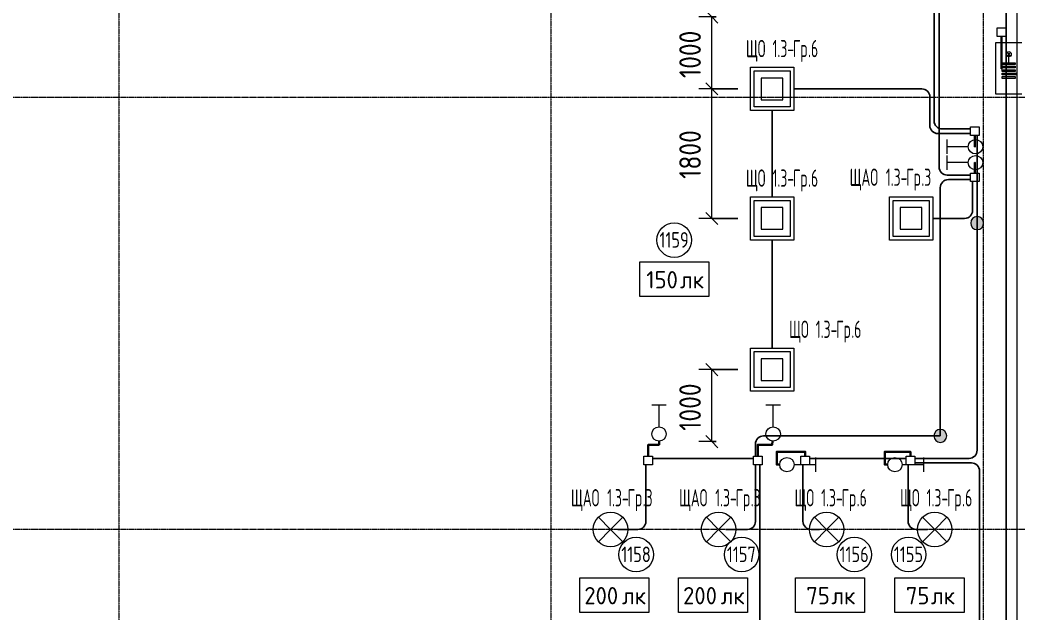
# Model space of a CAD drawing. Header units: millimetres. Extents: x -4730 to 98194, y -4296 to 93388.
# Drawn here: x 70627 to 84485, y 27839 to 36077 of the extents above; entities that cross this region are included whole.
import ezdxf

# ---------------------------------------------------------------- set-up
doc = ezdxf.new("R2010")
doc.units = ezdxf.units.MM
doc.linetypes.add('Линия сетки', pattern=[22.225, 12.7, -3.175, 3.175, -3.175])
for name, color, linetype, lineweight, true_color in [('Кабельные лотки', 5, 'Continuous', 25, 0x0000ff), ('Короба', 7, 'Continuous', 25, 0x008000), ('Опуск', 7, 'Continuous', 18, 0x007f00), ('Соединительные детали коробов', 7, 'Continuous', 25, 0x008000), ('Типовые аннотации', 5, 'Continuous', 18, 0x0000ff)]:
    doc.layers.add(name, color=color, linetype=linetype, lineweight=lineweight, true_color=true_color)
for name, color, linetype, lineweight in [('Марки помещений', 7, 'Continuous', 9), ('Марки силовых электроприборов', 7, 'Continuous', 9), ('Осевая линия', 7, 'Continuous', 18), ('Оси', 7, 'Continuous', 9), ('Провода', 7, 'Continuous', 35), ('Размеры', 7, 'Continuous', 9), ('Размеры-120', 7, 'Continuous', 9)]:
    doc.layers.add(name, color=color, linetype=linetype, lineweight=lineweight)
doc.styles.add('GOST Common', font='GOST_Common.ttf', dxfattribs={"width": 0.6, "height": 240})
doc.styles.add('GOST Common_1', font='GOST_Common.ttf', dxfattribs={"width": 0.9, "height": 300})
doc.styles.add('GOST Common_2', font='GOST_Common.ttf', dxfattribs={"height": 240})
doc.styles.add('GOST Common_3', font='GOST_Common.ttf', dxfattribs={"width": 0.8, "height": 216})
doc.dimstyles.new('ADSK_Проверочный_3', dxfattribs={"dimscale": 304.8, "dimtxt": 301.714499, "dimasz": 0.556693, "dimexe": 0.590551, "dimexo": 0.590551, "dimgap": 0.19685, "dimtad": 1, "dimdec": 3, "dimrnd": 0.001, "dimdsep": 46, "dimtxsty": 'GOST Common_1', "dimblk1": 'OBLIQUE', "dimblk2": 'OBLIQUE', "dimsah": 1, "dimcen": 0.09, "dimazin": 0, "dimtfac": 1, "dimtdec": 4, "dimtix": 1, "dimtmove": 0, "dimatfit": 3, "dimfxl": 1, "dimtvp": 1, "dimtolj": 1, "dimtzin": 0, "dimarcsym": 2})

# ---------------------------------------------------------------- blocks, each defined once
blk = doc.blocks.new('M_Короб_ отвод - Плоский торец - ПВХ - Стандартная-2386742-1-й этаж')
at = {"layer": 'Соединительные детали коробов'}
for p, q in [((0, 111.95), (0, 150.05)), ((-150.05, 0), (-111.95, 0))]:
    blk.add_line(p, q, dxfattribs=at)
blk.add_arc((-111.95, 111.95), 111.95, 270, 0, dxfattribs=at)
blk = doc.blocks.new('M_Короб_ отвод - Плоский торец - ПВХ - Стандартная-2670617-1-й этаж')
at = {"layer": 'Соединительные детали коробов'}
for p, q in [((88517, 25790), (88517, 25752)), ((88517, 25752), (88517, 25673)), ((88517, 25673), (88517, 25646))]:
    blk.add_line(p, q, dxfattribs=at)
blk = doc.blocks.new('M_Короб_ отвод - Плоский торец - ПВХ - Стандартная-V3-1-й этаж')
at = {"layer": 'Соединительные детали коробов'}
for p, q in [((88517, 25556), (88517, 25529)), ((88517, 25529), (88517, 25449)), ((88517, 25449), (88517, 25411))]:
    blk.add_line(p, q, dxfattribs=at)
blk = doc.blocks.new('M_Короб_ отвод - Плоский торец - ПВХ - Стандартная-V2-1-й этаж')
at = {"layer": 'Соединительные детали коробов'}
for p, q in [((87334, 39408), (87334, 39408)), ((87446, 39408), (87334, 39408)), ((87484, 39408), (87446, 39408))]:
    blk.add_line(p, q, dxfattribs=at)
blk = doc.blocks.new('M_Короб_ отвод - Плоский торец - ПВХ - Стандартная-V1-1-й этаж')
at = {"layer": 'Соединительные детали коробов'}
for p, q in [((13680, 60610), (13680, 60610)), ((13680, 60610), (13791.95, 60610)), ((13791.95, 60610), (13830.05, 60610))]:
    blk.add_line(p, q, dxfattribs=at)
blk = doc.blocks.new('DIMBLOCK320-1-й этаж')
at = {"layer": 'Размеры-120'}
for p, q in [((80233, 36120), (80149, 36205)), ((80293, 36120), (80053, 36120)), ((80233, 35120), (80233, 36120)), ((80233, 36120), (80318, 36035)), ((80233, 36120), (80293, 36120)), ((80233, 35120), (80149, 35205)), ((80595, 35120), (80053, 35120)), ((80233, 35120), (80318, 35035)), ((80233, 35120), (80595, 35120))]:
    blk.add_line(p, q, dxfattribs=at)
at = {"layer": 'Размеры-120', "color": 0, "insert": (79781, 35270), "char_height": 300, "width": 840.71, "attachment_point": 1, "rotation": 90, "line_spacing_factor": 1.022761, "style": 'GOST Common_1'}
blk.add_mtext('1000', dxfattribs=at)
blk = doc.blocks.new('_Oblique')
at = {"color": 0, "linetype": 'ByBlock', "lineweight": -2}
blk.add_line((-0.5, -0.5), (0.5, 0.5), dxfattribs=at)
blk = doc.blocks.new('DIMBLOCK321-1-й этаж')
at = {"layer": 'Размеры-120'}
for p, q in [((80595, 31220), (80053, 31220)), ((80233, 31220), (80149, 31305)), ((80233, 30220), (80233, 31220)), ((80233, 31220), (80318, 31135)), ((80233, 31220), (80595, 31220)), ((80293, 30220), (80053, 30220)), ((80233, 30220), (80149, 30305)), ((80233, 30220), (80318, 30135)), ((80233, 30220), (80293, 30220))]:
    blk.add_line(p, q, dxfattribs=at)
at = {"layer": 'Размеры-120', "color": 0, "insert": (79781, 30370), "char_height": 300, "width": 840.71, "attachment_point": 1, "rotation": 90, "line_spacing_factor": 1.022761, "style": 'GOST Common_1'}
blk.add_mtext('1000', dxfattribs=at)
blk = doc.blocks.new('DIMBLOCK322-1-й этаж')
at = {"layer": 'Размеры-120'}
for p, q in [((80233, 35120), (80149, 35205)), ((80595, 35120), (80053, 35120)), ((80233, 33320), (80233, 35120)), ((80233, 35120), (80318, 35035)), ((80233, 35120), (80595, 35120)), ((80233, 33320), (80149, 33405)), ((80595, 33320), (80053, 33320)), ((80233, 33320), (80318, 33235)), ((80233, 33320), (80595, 33320))]:
    blk.add_line(p, q, dxfattribs=at)
at = {"layer": 'Размеры-120', "color": 0, "insert": (79781, 33870), "char_height": 300, "width": 840.71, "attachment_point": 1, "rotation": 90, "line_spacing_factor": 1.022761, "style": 'GOST Common_1'}
blk.add_mtext('1800', dxfattribs=at)
blk = doc.blocks.new('Морка помещения_освещённость_ - Морка помещения_освещённость_-1484368-1-й этаж')
at = {"layer": 'Марки помещений', "color": 190, "true_color": 0x8000ff}
for p, q in [((-4, 0), (-4, 4)), ((-4, 4), (4, 4)), ((4, 4), (4, 0)), ((4, 0), (-4, 0))]:
    blk.add_line(p, q, dxfattribs=at)
blk = doc.blocks.new('ADSK_Марка_Помещение_1_ГОСТ21-501-2011 - Номер-85995-1-й этаж')
at = {"layer": 'Марки помещений'}
blk.add_circle((0, 0), 2, dxfattribs=at)

msp = doc.modelspace()

# ---------------------------------------------------------------- hatches: boundary and pattern name
at = {"layer": 'Опуск'}
h = msp.add_hatch(color=256, dxfattribs=at)
edge = h.paths.add_edge_path(flags=0)
edge.add_arc((83916.9813, 33255.1195), 90, 180, 360)
edge.add_arc((83916.9813, 33255.1195), 90, 0, 180)
h = msp.add_hatch(color=256, dxfattribs=at)
edge = h.paths.add_edge_path(flags=0)
edge.add_arc((83405.4813, 30299.8695), 90, 180, 360)
edge.add_arc((83405.4813, 30299.8695), 90, 0, 180)

# ---------------------------------------------------------------- linework, layer by layer
at = {"layer": 'Кабельные лотки'}
msp.add_line((84317.9607, 45878.1437), (84317.9607, 4978.1437), dxfattribs=at)
at = {"layer": 'Короба'}
for p, q in [((83318.6417, 34712.9195), (83318.6417, 38507.2572)), ((83388.7927, 37128.2234), (83388.7927, 34072.9195)), ((83109.95, 35120), (81369.764, 35120)), ((83260, 34649.9195), (83260, 34969.95)), ((81072.264, 33617.5), (81072.264, 34822.5)), ((83825.4813, 34562.8695), (83468.6917, 34562.8695)), ((83410.05, 34499.8695), (83825.4813, 34499.8695)), ((83916.9813, 34471.3695), (83916.9813, 33405.1695)), ((83538.8427, 33922.8695), (83825.4813, 33922.8695)), ((83825.4813, 33859.8695), (83555.5313, 33859.8695)), ((83853.9813, 33470.05), (83853.9813, 33831.3695)), ((83405.4813, 33709.8195), (83405.4813, 30449.9195)), ((83299.764, 33320), (83703.9313, 33320)), ((81072.264, 33022.5), (81072.264, 31517.5)), ((83916.9813, 33105.0695), (83916.9813, 30137.4164)), ((83255.4313, 30299.8695), (80988.7514, 30299.8695)), ((80838.7014, 30149.8195), (80838.7014, 30015.8664)), ((80810.2014, 29987.3664), (79410.2014, 29987.3664)), ((82930.2014, 29987.3664), (81590.2014, 29987.3664)), ((83766.9313, 29987.3664), (83050.2014, 29987.3664)), ((79318.7014, 29895.8664), (79318.7014, 29857.6089)), ((80838.7014, 29895.8664), (80838.7014, 29857.6089)), ((80901.7014, 29895.8664), (80901.7014, 29857.6089)), ((81498.7014, 29895.8664), (81498.7014, 29857.6089)), ((82958.7014, 29895.8664), (82958.7014, 29857.6089)), ((83050.2014, 29924.3664), (83800.1514, 29924.3664)), ((79318.7014, 29713.4075), (79318.7014, 29622.8678)), ((80838.7014, 29713.4075), (80838.7014, 29622.8678)), ((80901.7014, 29713.4075), (80901.7014, 29622.8678)), ((81498.7014, 29713.4075), (81498.7014, 29622.8678)), ((82958.7014, 29713.4075), (82958.7014, 29622.8678)), ((83950.2014, 29774.3164), (83950.2014, 25574.4164)), ((79318.7014, 29150.05), (79318.7014, 29478.6664)), ((80838.7014, 29150.05), (80838.7014, 29478.6664)), ((80901.7014, 29478.6664), (80901.7014, 25933.0664)), ((81498.7014, 29150.05), (81498.7014, 29478.6664)), ((82958.7014, 29150.05), (82958.7014, 29478.6664)), ((78927.2962, 29000), (79168.6514, 29000)), ((80427.2962, 29000), (80688.6514, 29000)), ((81727.2962, 29000), (81648.7514, 29000)), ((83227.2962, 29000), (83108.7514, 29000))]:
    msp.add_line(p, q, dxfattribs=at)
at = {"layer": 'Опуск'}
for centre, start, end in [((83916.9813, 33255.1195), 0, 180), ((83916.9813, 33255.1195), 180, 0), ((83405.4813, 30299.8695), 0, 180), ((83405.4813, 30299.8695), 180, 0)]:
    msp.add_arc(centre, 90, start, end, dxfattribs=at)
at = {"layer": 'Осевая линия'}
msp.add_line((84467.9607, 45878.1437), (84467.9607, 4978.1437), dxfattribs=at)
at = {"layer": 'Оси', "linetype": 'Линия сетки'}
for p, q in [((72000, 93388.3703), (72000, -3096.3487)), ((78000, 93388.3703), (78000, -3096.3487)), ((84000, 93388.3703), (84000, -3096.3487)), ((98194.2682, 35000), (-3530.0173, 35000)), ((98194.2682, 29000), (-3530.0173, 29000))]:
    msp.add_line(p, q, dxfattribs=at)
at = {"layer": 'Провода', "flags": 128}
for points in [[(84255.1544, 35849.7849), (84255.1502, 35400), (84255.1502, 35765.0179)], [(83885.48, 34471.3695), (83885.4765, 34316.0372), (83885.4765, 34415.6422)], [(83885.4799, 33951.3695), (83885.4765, 34095.2564), (83885.4765, 33995.6514)], [(79350.2001, 30015.8664), (79350.1966, 30175.8685), (79500, 30175.8685), (79500, 30225.6433)], [(80870.2001, 30015.8664), (80870.1966, 30175.8685), (81072.264, 30175.8685), (81074.2796, 30226.1448)], [(81175.6433, 29900), (81135, 29900), (81135, 30080), (81530.1966, 30080), (81530.1991, 30015.8664)], [(82675.6433, 29900), (82635, 29900), (82635, 30080), (82990.1966, 30080), (82990.1991, 30015.8664)]]:
    msp.add_lwpolyline(points, dxfattribs=at)
at = {"layer": 'Типовые аннотации', "color": 1, "true_color": 0xff0000}
for p, q in [((84195.155, 35969.7849), (84315.155, 35969.7849)), ((84195.155, 35849.7849), (84195.155, 35969.7849)), ((84315.155, 35969.7849), (84315.155, 35849.7849)), ((84178.2548, 35045.0179), (84178.2548, 35765.0179)), ((84178.2548, 35765.0179), (84538.2548, 35765.0179)), ((84315.155, 35849.7849), (84195.155, 35849.7849)), ((84355.153, 35602.1335), (84329.6971, 35627.5893)), ((84380.6088, 35627.5893), (84355.153, 35602.1335)), ((84265.153, 35458.1335), (84265.153, 35482.1335)), ((84265.153, 35482.1335), (84445.153, 35482.1335)), ((84355.153, 35602.1335), (84329.6971, 35576.6776)), ((84355.153, 35482.1335), (84355.153, 35602.1335)), ((84380.6088, 35576.6776), (84355.153, 35602.1335)), ((84445.153, 35482.1335), (84445.153, 35458.1335)), ((84445.153, 35458.1335), (84265.153, 35458.1335)), ((84265.153, 35410.1335), (84265.153, 35434.1335)), ((84265.153, 35434.1335), (84445.153, 35434.1335)), ((84445.153, 35410.1335), (84265.153, 35410.1335)), ((84265.153, 35362.1335), (84265.153, 35386.1335)), ((84265.153, 35386.1335), (84445.153, 35386.1335)), ((84445.153, 35362.1335), (84265.153, 35362.1335)), ((84265.153, 35314.1335), (84265.153, 35338.1335)), ((84265.153, 35338.1335), (84469.153, 35338.1335)), ((84445.153, 35434.1335), (84445.153, 35410.1335)), ((84445.153, 35386.1335), (84445.153, 35362.1335)), ((84469.153, 35338.1335), (84469.153, 35314.1335)), ((84469.153, 35314.1335), (84265.153, 35314.1335)), ((84265.153, 35266.1335), (84265.153, 35290.1335)), ((84265.153, 35290.1335), (84445.153, 35290.1335)), ((84445.153, 35266.1335), (84265.153, 35266.1335)), ((84445.153, 35290.1335), (84445.153, 35266.1335)), ((84538.2548, 35045.0179), (84178.2548, 35045.0179)), ((83494.3567, 34195.2564), (83494.3567, 33995.2564)), ((83794.3567, 34095.2564), (83494.3567, 34095.2564)), ((83825.4813, 33951.3695), (83945.4813, 33951.3695)), ((83825.4813, 33831.3695), (83825.4813, 33951.3695)), ((83945.4813, 33951.3695), (83945.4813, 33831.3695)), ((83945.4813, 33831.3695), (83825.4813, 33831.3695)), ((82700, 33620), (83300, 33620)), ((82700, 33020), (82700, 33620)), ((82750, 33570), (83250, 33570)), ((82750, 33070), (82750, 33570)), ((83250, 33570), (83250, 33070)), ((83300, 33620), (83300, 33020)), ((82850, 33470), (82850, 33170)), ((83150, 33470), (82850, 33470)), ((83150, 33170), (83150, 33470)), ((82850, 33170), (83150, 33170)), ((83300, 33020), (82700, 33020)), ((83250, 33070), (82750, 33070)), ((79600, 30725.6433), (79400, 30725.6433)), ((79500, 30425.6433), (79500, 30725.6433)), ((81184.2821, 30725.6433), (80984.2821, 30725.6433)), ((81084.2821, 30425.6433), (81084.2821, 30725.6433)), ((79290.2014, 30015.8664), (79410.2014, 30015.8664)), ((79290.2014, 29895.8664), (79290.2014, 30015.8664)), ((79410.2014, 30015.8664), (79410.2014, 29895.8664)), ((80810.2014, 30015.8664), (80930.2014, 30015.8664)), ((80810.2014, 29895.8664), (80810.2014, 30015.8664)), ((80930.2014, 30015.8664), (80930.2014, 29895.8664)), ((79410.2014, 29895.8664), (79290.2014, 29895.8664)), ((80930.2014, 29895.8664), (80810.2014, 29895.8664)), ((78827.2962, 29000), (78657.5906, 29169.7056)), ((78827.2962, 29000), (78997.0018, 29169.7056)), ((80327.2962, 29000), (80157.5906, 29169.7056)), ((80327.2962, 29000), (80497.0018, 29169.7056)), ((78827.2962, 29000), (78657.5906, 28830.2944)), ((78827.2962, 29000), (78997.0018, 28830.2944)), ((80327.2962, 29000), (80157.5906, 28830.2944)), ((80327.2962, 29000), (80497.0018, 28830.2944))]:
    msp.add_line(p, q, dxfattribs=at)
at = {"layer": 'Типовые аннотации'}
for p, q in [((80770, 35420), (81370, 35420)), ((80770, 34820), (80770, 35420)), ((80820, 35370), (81320, 35370)), ((80820, 34870), (80820, 35370)), ((81320, 35370), (81320, 34870)), ((81370, 35420), (81370, 34820)), ((80920, 35270), (80920, 34970)), ((81220, 35270), (80920, 35270)), ((81220, 34970), (81220, 35270)), ((80920, 34970), (81220, 34970)), ((81370, 34820), (80770, 34820)), ((81320, 34870), (80820, 34870)), ((83494.3567, 34416.0372), (83494.3567, 34216.0372)), ((83794.3567, 34316.0372), (83494.3567, 34316.0372)), ((80770, 33620), (81370, 33620)), ((80770, 33020), (80770, 33620)), ((80820, 33570), (81320, 33570)), ((80820, 33070), (80820, 33570)), ((81320, 33570), (81320, 33070)), ((81370, 33620), (81370, 33020)), ((80920, 33470), (80920, 33170)), ((81220, 33470), (80920, 33470)), ((81220, 33170), (81220, 33470)), ((80920, 33170), (81220, 33170)), ((81370, 33020), (80770, 33020)), ((81320, 33070), (80820, 33070)), ((80770, 31520), (81370, 31520)), ((80770, 30920), (80770, 31520)), ((80820, 31470), (81320, 31470)), ((80820, 30970), (80820, 31470)), ((81320, 31470), (81320, 30970)), ((81370, 31520), (81370, 30920)), ((80920, 31370), (80920, 31070)), ((81220, 31370), (80920, 31370)), ((81220, 31070), (81220, 31370)), ((80920, 31070), (81220, 31070)), ((81370, 30920), (80770, 30920)), ((81320, 30970), (80820, 30970)), ((81675.6433, 29800), (81675.6433, 30000)), ((83175.6433, 29800), (83175.6433, 30000)), ((81375.6433, 29900), (81675.6433, 29900)), ((82875.6433, 29900), (83175.6433, 29900)), ((81827.2962, 29000), (81657.5906, 29169.7056)), ((81827.2962, 29000), (81997.0018, 29169.7056)), ((83327.2962, 29000), (83157.5906, 29169.7056)), ((83327.2962, 29000), (83497.0018, 29169.7056)), ((81827.2962, 29000), (81657.5906, 28830.2944)), ((81827.2962, 29000), (81997.0018, 28830.2944)), ((83327.2962, 29000), (83157.5906, 28830.2944)), ((83327.2962, 29000), (83497.0018, 28830.2944))]:
    msp.add_line(p, q, dxfattribs=at)
at = {"layer": 'Типовые аннотации', "color": 16, "true_color": 0x800000}
for p, q in [((83825.4813, 34591.3695), (83945.4813, 34591.3695)), ((83825.4813, 34471.3695), (83825.4813, 34591.3695)), ((83945.4813, 34591.3695), (83945.4813, 34471.3695)), ((83945.4813, 34471.3695), (83825.4813, 34471.3695)), ((81470.2014, 30015.8664), (81590.2014, 30015.8664)), ((81470.2014, 29895.8664), (81470.2014, 30015.8664)), ((81590.2014, 30015.8664), (81590.2014, 29895.8664)), ((82930.2014, 30015.8664), (83050.2014, 30015.8664)), ((82930.2014, 29895.8664), (82930.2014, 30015.8664)), ((83050.2014, 30015.8664), (83050.2014, 29895.8664)), ((81590.2014, 29895.8664), (81470.2014, 29895.8664)), ((83050.2014, 29895.8664), (82930.2014, 29895.8664))]:
    msp.add_line(p, q, dxfattribs=at)
at = {"layer": 'Типовые аннотации', "color": 1, "true_color": 0xff0000}
for centre, radius in [((84355.153, 35602.1335), 36), ((83894.3567, 34095.2564), 100), ((79500, 30325.6433), 100), ((81084.2821, 30325.6433), 100), ((78827.2962, 29000), 240), ((80327.2962, 29000), 240)]:
    msp.add_circle(centre, radius, dxfattribs=at)
at = {"layer": 'Типовые аннотации'}
for centre, radius in [((83894.3567, 34316.0372), 100), ((81275.6433, 29900), 100), ((82775.6433, 29900), 100), ((81827.2962, 29000), 240), ((83327.2962, 29000), 240)]:
    msp.add_circle(centre, radius, dxfattribs=at)

# ---------------------------------------------------------------- block references
at = {"layer": 'Марки помещений', "xscale": 120, "yscale": 120, "zscale": 120}
for p in [(79711.3464, 33019.6641), (79181.8904, 28651.3173), (80647.9834, 28651.3173), (82211.9952, 28651.3173), (82965.887, 28651.3173)]:
    msp.add_blockref('ADSK_Марка_Помещение_1_ГОСТ21-501-2011 - Номер-85995-1-й этаж', p, dxfattribs=at)
at = {"layer": 'Марки помещений', "color": 190, "true_color": 0x8000ff, "xscale": 120, "yscale": 120, "zscale": 120}
for p in [(79711.3464, 32236.9795), (78878.7014, 27848.4527), (80250.4864, 27848.4527), (81873.0521, 27848.4527), (83255.7603, 27848.4527)]:
    msp.add_blockref('Морка помещения_освещённость_ - Морка помещения_освещённость_-1484368-1-й этаж', p, dxfattribs=at)
at = {"layer": 'Соединительные детали коробов'}
for name, p, rotation in [('M_Короб_ отвод - Плоский торец - ПВХ - Стандартная-2386742-1-й этаж', (83260, 35120), 90), ('M_Короб_ отвод - Плоский торец - ПВХ - Стандартная-2386742-1-й этаж', (83260, 34499.8695), 270), ('M_Короб_ отвод - Плоский торец - ПВХ - Стандартная-2386742-1-й этаж', (83318.6417, 34562.8695), 270), ('M_Короб_ отвод - Плоский торец - ПВХ - Стандартная-2386742-1-й этаж', (83388.7927, 33922.8695), 270), ('M_Короб_ отвод - Плоский торец - ПВХ - Стандартная-2386742-1-й этаж', (83405.4813, 33859.8695), 180), ('M_Короб_ отвод - Плоский торец - ПВХ - Стандартная-V2-1-й этаж', (123325.1066, -54078.6305), 90), ('M_Короб_ отвод - Плоский торец - ПВХ - Стандартная-V1-1-й этаж', (23306.9813, 46935.1195), 270), ('M_Короб_ отвод - Плоский торец - ПВХ - Стандартная-V2-1-й этаж', (122813.6066, -57033.8805), 90), ('M_Короб_ отвод - Плоский торец - ПВХ - Стандартная-2386742-1-й этаж', (80838.7014, 30299.8695), 180), ('M_Короб_ отвод - Плоский торец - ПВХ - Стандартная-V1-1-й этаж', (97085.4813, 90909.8695), 180), ('M_Короб_ отвод - Плоский торец - ПВХ - Стандартная-2386742-1-й этаж', (83950.2014, 29924.3664), 90), ('M_Короб_ отвод - Плоский торец - ПВХ - Стандартная-2386742-1-й этаж', (81498.7014, 29000), 270), ('M_Короб_ отвод - Плоский торец - ПВХ - Стандартная-2386742-1-й этаж', (82958.7014, 29000), 270)]:
    msp.add_blockref(name, p, dxfattribs=dict(at, rotation=rotation))
for name, p in [('M_Короб_ отвод - Плоский торец - ПВХ - Стандартная-2386742-1-й этаж', (83853.9813, 33320)), ('M_Короб_ отвод - Плоский торец - ПВХ - Стандартная-2386742-1-й этаж', (83916.9813, 29987.3664)), ('M_Короб_ отвод - Плоский торец - ПВХ - Стандартная-2670617-1-й этаж', (-9198.4546, 4067.3664)), ('M_Короб_ отвод - Плоский торец - ПВХ - Стандартная-2670617-1-й этаж', (-7678.4546, 4067.3664)), ('M_Короб_ отвод - Плоский торец - ПВХ - Стандартная-2670617-1-й этаж', (-7615.4546, 4067.3664)), ('M_Короб_ отвод - Плоский торец - ПВХ - Стандартная-2670617-1-й этаж', (-7018.4546, 4067.3664)), ('M_Короб_ отвод - Плоский торец - ПВХ - Стандартная-2670617-1-й этаж', (-5558.4546, 4067.3664)), ('M_Короб_ отвод - Плоский торец - ПВХ - Стандартная-V3-1-й этаж', (-9198.4546, 4067.3664)), ('M_Короб_ отвод - Плоский торец - ПВХ - Стандартная-V3-1-й этаж', (-7678.4546, 4067.3664)), ('M_Короб_ отвод - Плоский торец - ПВХ - Стандартная-V3-1-й этаж', (-7615.4546, 4067.3664)), ('M_Короб_ отвод - Плоский торец - ПВХ - Стандартная-V3-1-й этаж', (-7018.4546, 4067.3664)), ('M_Короб_ отвод - Плоский торец - ПВХ - Стандартная-V3-1-й этаж', (-5558.4546, 4067.3664)), ('M_Короб_ отвод - Плоский торец - ПВХ - Стандартная-2386742-1-й этаж', (79318.7014, 29000)), ('M_Короб_ отвод - Плоский торец - ПВХ - Стандартная-2386742-1-й этаж', (80838.7014, 29000))]:
    msp.add_blockref(name, p, dxfattribs=at)

# ---------------------------------------------------------------- texts
at = {"layer": 'Марки помещений', "char_height": 216, "width": 507.9492, "attachment_point": 1, "style": 'GOST Common_3'}
for s, insert in [('1159', (79506.0705, 33130.4513)), ('1158', (78976.6144, 28762.1045)), ('1157', (80442.7075, 28762.1045)), ('1156', (82006.7193, 28762.1045)), ('1155', (82760.6111, 28762.1045))]:
    msp.add_mtext(s, dxfattribs=dict(at, insert=insert))
at = {"layer": 'Марки помещений', "color": 190, "true_color": 0x8000ff, "char_height": 240, "attachment_point": 1, "style": 'GOST Common_2'}
for s, insert, width in [('150', (79323.4625, 32588.6914), 567.59475), ('лк', (79791.775, 32588.6914), 413.67075), ('200', (78462.6176, 28200.1647), 634.9365), ('200', (79834.4026, 28200.1647), 634.9365), ('75', (81544.5683, 28200.1647), 423.291), ('75', (82927.2764, 28200.1647), 423.291), ('лк', (78986.4926, 28200.1647), 413.67075), ('лк', (80358.2776, 28200.1647), 413.67075), ('лк', (81893.8183, 28200.1647), 413.67075), ('лк', (83276.5264, 28200.1647), 413.67075)]:
    msp.add_mtext(s, dxfattribs=dict(at, insert=insert, width=width))
at = {"layer": 'Марки силовых электроприборов', "char_height": 240, "attachment_point": 1, "style": 'GOST Common'}
for s, insert, width in [('ЩО', (80707.1253, 35800.1824), 340.55685), (' 1.3-', (80988.1128, 35800.1824), 450.2277), ('Гр', (81359.5878, 35800.1824), 253.9746), ('.6', (81569.1378, 35800.1824), 178.93665), ('ЩО', (80707.1253, 34000.1824), 340.55685), (' 1.3-', (80988.1128, 34000.1824), 450.2277), ('Гр', (81359.5878, 34000.1824), 253.9746), ('.6', (81569.1378, 34000.1824), 178.93665), ('ЩАО', (82146.6551, 34012.5677), 502.17705), (' 1.3-', (82560.9926, 34012.5677), 450.2277), ('Гр', (82932.4676, 34012.5677), 253.9746), ('.3', (83142.0176, 34012.5677), 173.1645), ('ЩО', (81307.1253, 31900.1824), 340.55685), (' 1.3-', (81588.1128, 31900.1824), 450.2277), ('Гр', (81959.5878, 31900.1824), 253.9746), ('.6', (82169.1378, 31900.1824), 178.93665), ('ЩАО', (78277.7175, 29560.1824), 502.17705), (' 1.3-', (78692.055, 29560.1824), 450.2277), ('Гр', (79063.53, 29560.1824), 253.9746), ('.3', (79273.08, 29560.1824), 173.1645), ('ЩАО', (79777.7175, 29560.1824), 502.17705), (' 1.3-', (80192.055, 29560.1824), 450.2277), ('Гр', (80563.53, 29560.1824), 253.9746), ('.3', (80773.08, 29560.1824), 173.1645), ('ЩО', (81382.1575, 29560.1824), 340.55685), (' 1.3-', (81663.145, 29560.1824), 450.2277), ('Гр', (82034.62, 29560.1824), 253.9746), ('.6', (82244.17, 29560.1824), 178.93665), ('ЩО', (82846.4291, 29560.1824), 340.55685), (' 1.3-', (83127.4166, 29560.1824), 450.2277), ('Гр', (83498.8916, 29560.1824), 253.9746), ('.6', (83708.4416, 29560.1824), 178.93665)]:
    msp.add_mtext(s, dxfattribs=dict(at, insert=insert, width=width))

# ---------------------------------------------------------------- dimensions: what is measured, and where the dimension line sits
at = {"layer": 'Размеры'}
for base, p1, p2, override, picture, middle in [((80233.3565, 36120), (80774.764, 35120), (80113.3746, 36120), {"dimpost": '<>', "dimfxl": 1198.93115}, 'DIMBLOCK320-1-й этаж', (80023.3565, 35620)), ((80233.3565, 35120), (80774.764, 33320), (80774.764, 35120), {"dimpost": '<>', "dimfxl": 1800}, 'DIMBLOCK322-1-й этаж', (80023.3565, 34220)), ((80233.3565, 31220), (80113.3746, 30220), (80774.764, 31220), {"dimpost": '<>', "dimfxl": 1198.93115}, 'DIMBLOCK321-1-й этаж', (80023.3565, 30720))]:
    dim = msp.add_linear_dim(base=base, p1=p1, p2=p2, angle=90, dimstyle='ADSK_Проверочный_3', override=override, dxfattribs=at)
    dim.commit()
    dim.dimension.update_dxf_attribs({"geometry": picture, "text_midpoint": middle})

doc.saveas('drawing.dxf')
